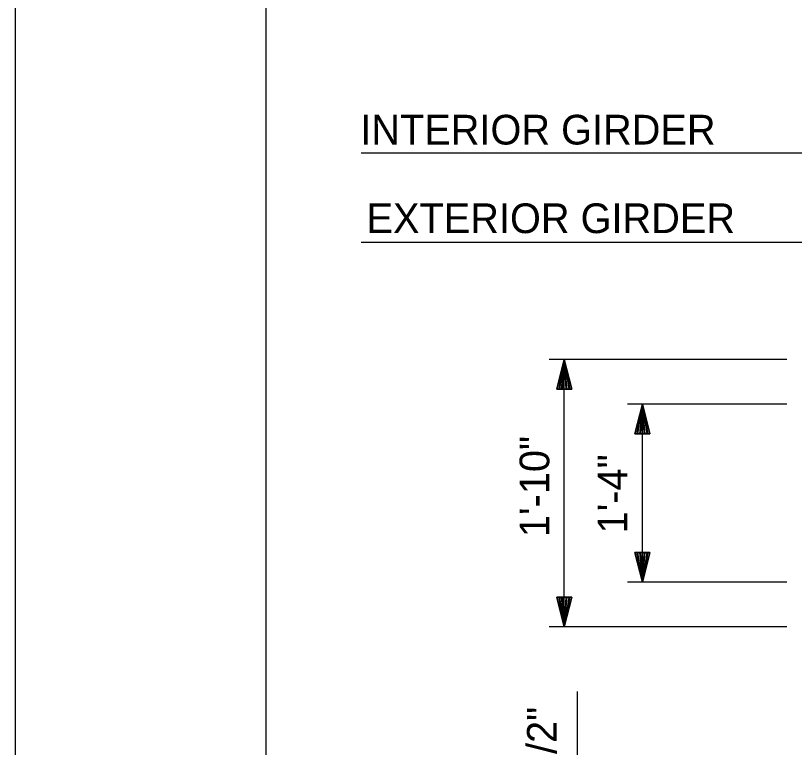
# Model space of a CAD drawing. Extents: x 0 to 34.7, y 0 to 24.5.
# Drawn here: x 0 to 3.277, y 6.121 to 9.201 of the extents above; entities that cross this region are included whole.
import ezdxf

# ---------------------------------------------------------------- set-up
doc = ezdxf.new("R2010")
doc.units = 0
for name, color, linetype in [('Dimension Lines', 7, 'Continuous'), ('Plan Sheet', 7, 'Continuous'), ('Plot Shape', 7, 'Continuous'), ('Text', 7, 'Continuous')]:
    doc.layers.add(name, color=color, linetype=linetype)

msp = doc.modelspace()

# ---------------------------------------------------------------- linework, layer by layer
at = {"layer": 'Dimension Lines'}
for p, q in [((1.4542, 8.623), (4.7523, 8.623)), ((1.4542, 8.248), (4.7523, 8.248)), ((3.246, 7.7533), (2.246, 7.7533)), ((2.309, 6.6283), (2.309, 7.7533)), ((3.246, 7.5658), (2.5745, 7.5658)), ((2.6375, 6.8158), (2.6375, 7.5658)), ((3.246, 6.8158), (2.5745, 6.8158)), ((3.246, 6.6283), (2.246, 6.6283)), ((2.3635, 6.3562), (2.3635, 5.6283))]:
    msp.add_line(p, q, dxfattribs=at)
for points in [[(2.309, 7.6283), (2.3028, 7.6283), (2.309, 7.7533), (2.2965, 7.6283), (2.2903, 7.6283), (2.309, 7.7533), (2.284, 7.6283), (2.2778, 7.6283), (2.309, 7.7533), (2.3403, 7.6283), (2.334, 7.6283), (2.309, 7.7533), (2.3278, 7.6283), (2.3215, 7.6283), (2.309, 7.7533), (2.3153, 7.6283), (2.2778, 7.6283), (2.3403, 7.6283), (2.309, 7.7533), (2.2778, 7.6283)], [(2.6375, 7.4408), (2.6312, 7.4408), (2.6375, 7.5658), (2.625, 7.4408), (2.6187, 7.4408), (2.6375, 7.5658), (2.6125, 7.4408), (2.6062, 7.4408), (2.6375, 7.5658), (2.6687, 7.4408), (2.6625, 7.4408), (2.6375, 7.5658), (2.6562, 7.4408), (2.65, 7.4408), (2.6375, 7.5658), (2.6437, 7.4408), (2.6062, 7.4408), (2.6687, 7.4408), (2.6375, 7.5658), (2.6062, 7.4408)], [(2.6375, 6.9408), (2.6437, 6.9408), (2.6375, 6.8158), (2.65, 6.9408), (2.6562, 6.9408), (2.6375, 6.8158), (2.6625, 6.9408), (2.6687, 6.9408), (2.6375, 6.8158), (2.6062, 6.9408), (2.6125, 6.9408), (2.6375, 6.8158), (2.6187, 6.9408), (2.625, 6.9408), (2.6375, 6.8158), (2.6312, 6.9408), (2.6687, 6.9408), (2.6062, 6.9408), (2.6375, 6.8158), (2.6687, 6.9408)], [(2.309, 6.7533), (2.3153, 6.7533), (2.309, 6.6283), (2.3215, 6.7533), (2.3278, 6.7533), (2.309, 6.6283), (2.334, 6.7533), (2.3403, 6.7533), (2.309, 6.6283), (2.2778, 6.7533), (2.284, 6.7533), (2.309, 6.6283), (2.2903, 6.7533), (2.2965, 6.7533), (2.309, 6.6283), (2.3028, 6.7533), (2.3403, 6.7533), (2.2778, 6.7533), (2.309, 6.6283), (2.3403, 6.7533)]]:
    msp.add_lwpolyline(points, dxfattribs=at)
at = {"layer": 'Plan Sheet'}
msp.add_line((1.0541, 0.6061), (1.0541, 21.6061), dxfattribs=at)
at = {"layer": 'Plot Shape'}
msp.add_lwpolyline([(0, 22), (33.0632, 22), (33.0632, 0), (0, 0)], close=True, dxfattribs=at)

# ---------------------------------------------------------------- texts
at = {"layer": 'Text'}
for s, p in [('INTERIOR GIRDER', (1.4505, 8.6587)), ('EXTERIOR GIRDER', (1.4768, 8.2858))]:
    msp.add_text(s, height=0.125, dxfattribs=at).set_placement(p)
for s, p in [('1\'-10"', (2.246, 7.0063)), ('1\'-4"', (2.5745, 7.022)), ('4 1/2"', (2.2772, 5.8608))]:
    msp.add_text(s, height=0.125, rotation=90, dxfattribs=at).set_placement(p)

doc.saveas('drawing.dxf')
